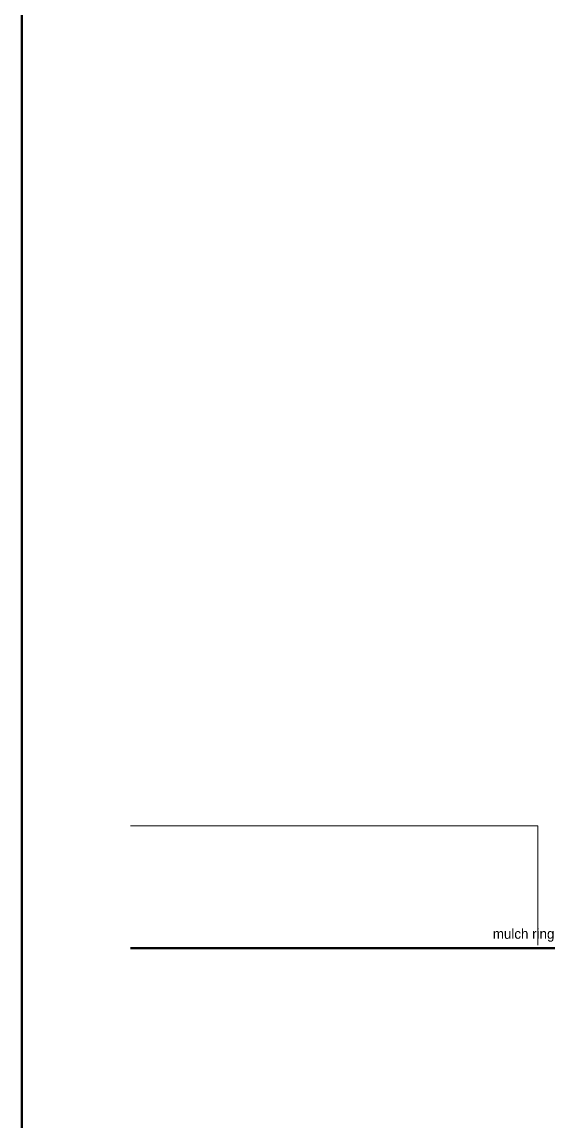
# Model space of a CAD drawing. Header units: metres. Extents: x 10 to 831, y 10 to 584.
# Drawn here: x 10 to 106.9, y 248.1 to 450.6 of the extents above; entities that cross this region are included whole.
import ezdxf
from ezdxf.enums import TextEntityAlignment as Align

# ---------------------------------------------------------------- set-up
doc = ezdxf.new("R2010")
doc.units = ezdxf.units.M
for name, color, linetype, lineweight in [('CUT', 7, 'Continuous', 50), ('FRAME', 7, 'Continuous', 50), ('TXT', 7, 'Continuous', 18), ('VIS', 8, 'Continuous', 13)]:
    doc.layers.add(name, color=color, linetype=linetype, lineweight=lineweight)

msp = doc.modelspace()

# ---------------------------------------------------------------- linework, layer by layer
at = {"layer": 'CUT'}
msp.add_line((150, 280), (30, 280), dxfattribs=at)
at = {"layer": 'FRAME'}
msp.add_lwpolyline([(10, 10), (831, 10), (831, 584), (10, 584), (10, 10)], close=True, dxfattribs=at)
at = {"layer": 'VIS'}
for p, q in [((105.05, 302.5), (30, 302.5)), ((105.05, 280.51), (105.05, 302.5)), ((30, 280), (150, 280)), ((150, 280), (30, 280)), ((150, 280), (30, 280))]:
    msp.add_line(p, q, dxfattribs=at)

# ---------------------------------------------------------------- texts
at = {"layer": 'TXT'}
msp.add_text('mulch ring, 3 uplights, root barrier, drip irrigation', height=1.84, dxfattribs=at).set_placement((149, 281.7), align=Align.RIGHT)

doc.saveas('drawing.dxf')
